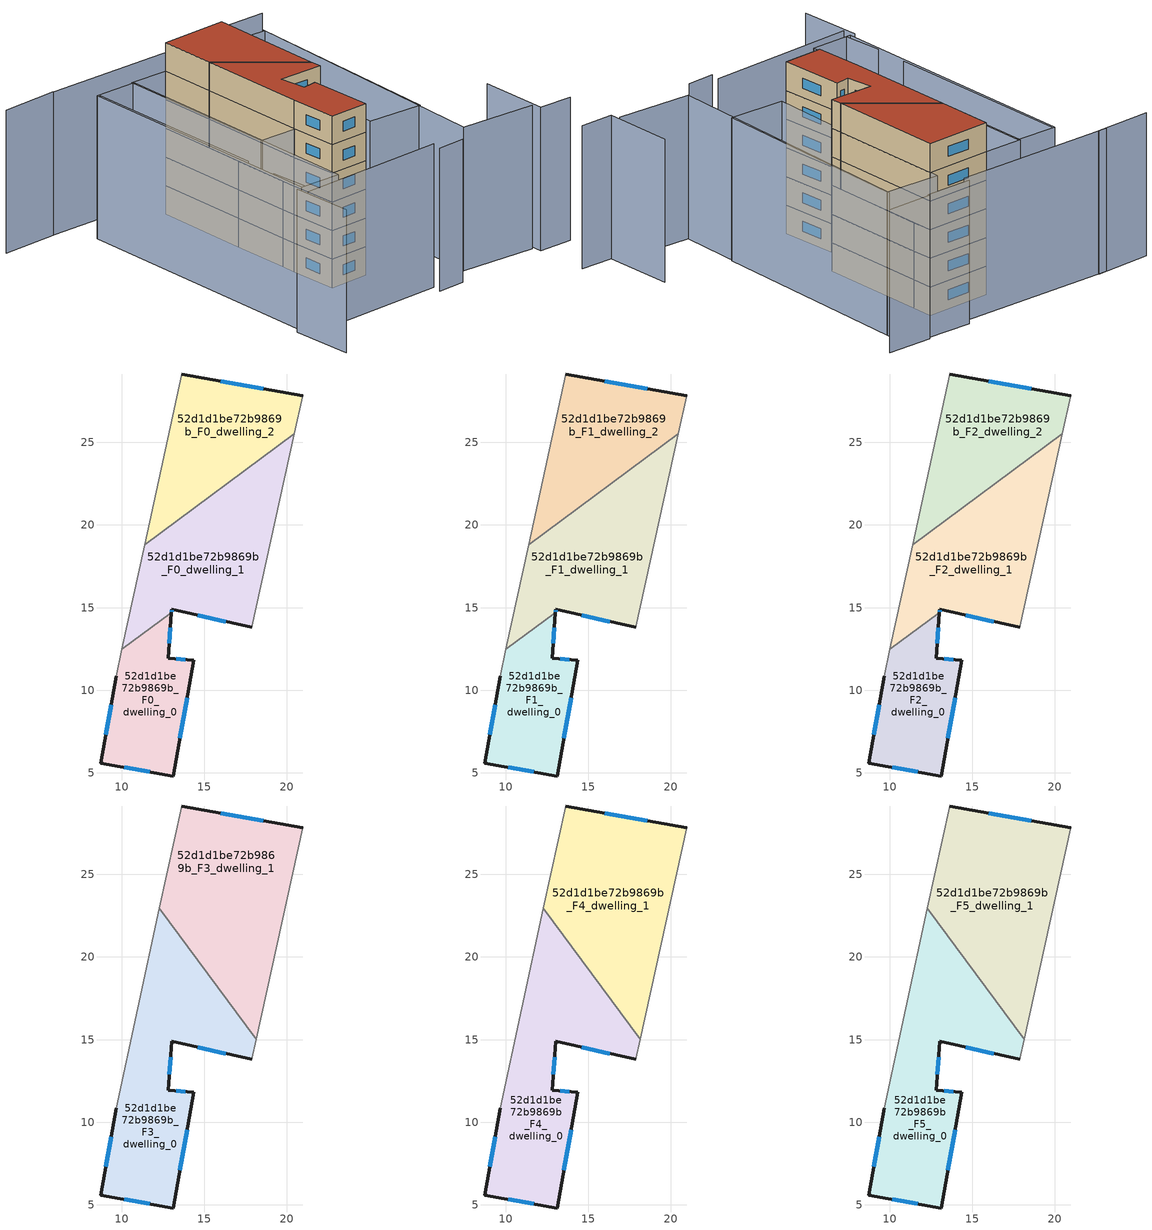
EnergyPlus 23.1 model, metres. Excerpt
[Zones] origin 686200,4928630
52d1d1be72b9869b_F0_dwelling_0
 floor ground (EU_floor_Construction): 13.02,14.69 12.82,11.93 14.36,11.81 13.14,4.81 8.75,5.58 9.67,10.84 10.02,12.47 z0
 wall outside (EU_wall_Construction): 9.67,10.84 8.75,5.58 13.14,4.81 14.36,11.81 12.82,11.93 13.02,14.69 z0:3
 wall adiabatic (EU_wall_Construction): 10.02,12.47 9.67,10.84 z0:3
 wall to 52d1d1be72b9869b_F0_dwelling_1 (EU_wall_Construction): 13.02,14.69 10.02,12.47 z0:3
 window (EU_Window_Construction): 10.18,5.33 11.71,5.06 / 9.37,9.13 9.05,7.29 / 12.88,12.83 12.96,13.8 / 13.86,11.85 13.32,11.89 / 13.53,7.09 13.96,9.54 z0.98:2.02
52d1d1be72b9869b_F0_dwelling_1
 floor ground (EU_floor_Construction): 20.45,25.5 17.88,13.8 13.04,14.89 13.02,14.69 10.02,12.47 11.39,18.8 z0
 wall outside (EU_wall_Construction): 13.02,14.69 13.04,14.89 17.88,13.8 z0:3
 wall adiabatic (EU_wall_Construction): 11.39,18.8 10.02,12.47 / 17.88,13.8 20.45,25.5 z0:3
 wall to 52d1d1be72b9869b_F0_dwelling_2 (EU_wall_Construction): 20.45,25.5 11.39,18.8 z0:3
 window (EU_Window_Construction): 14.61,14.54 16.3,14.16 / 13.03,14.76 13.03,14.83 z0.98:2.02
52d1d1be72b9869b_F0_dwelling_2
 floor ground (EU_floor_Construction): 20.96,27.81 20.45,25.5 11.39,18.8 13.63,29.13 z0
 wall outside (EU_wall_Construction): 20.96,27.81 13.63,29.13 z0:3
 wall adiabatic (EU_wall_Construction): 20.45,25.5 20.96,27.81 / 13.63,29.13 11.39,18.8 z0:3
 window (EU_Window_Construction): 18.57,28.24 16.01,28.7 z0.98:2.02
52d1d1be72b9869b_F1_dwelling_0
 floor to 52d1d1be72b9869b_F0_dwelling_0 (EU_floor_Construction): 13.02,14.69 12.82,11.93 14.36,11.81 13.14,4.81 8.75,5.58 9.67,10.84 10.02,12.47 z3
 wall outside (EU_wall_Construction): 9.67,10.84 8.75,5.58 13.14,4.81 14.36,11.81 12.82,11.93 13.02,14.69 z3:6
 wall adiabatic (EU_wall_Construction): 10.02,12.47 9.67,10.84 z3:6
 wall to 52d1d1be72b9869b_F1_dwelling_1 (EU_wall_Construction): 13.02,14.69 10.02,12.47 z3:6
 window (EU_Window_Construction): 10.18,5.33 11.71,5.06 / 9.37,9.13 9.05,7.29 / 12.88,12.83 12.96,13.8 / 13.86,11.85 13.32,11.89 / 13.53,7.09 13.96,9.54 z3.98:5.02
52d1d1be72b9869b_F1_dwelling_1
 floor to 52d1d1be72b9869b_F0_dwelling_1 (EU_floor_Construction): 20.45,25.5 17.88,13.8 13.04,14.89 13.02,14.69 10.02,12.47 11.39,18.8 z3
 wall outside (EU_wall_Construction): 13.02,14.69 13.04,14.89 17.88,13.8 z3:6
 wall adiabatic (EU_wall_Construction): 11.39,18.8 10.02,12.47 / 17.88,13.8 20.45,25.5 z3:6
 wall to 52d1d1be72b9869b_F1_dwelling_2 (EU_wall_Construction): 20.45,25.5 11.39,18.8 z3:6
 window (EU_Window_Construction): 14.61,14.54 16.3,14.16 / 13.03,14.76 13.03,14.83 z3.98:5.02
52d1d1be72b9869b_F1_dwelling_2
 floor to 52d1d1be72b9869b_F0_dwelling_2 (EU_floor_Construction): 20.96,27.81 20.45,25.5 11.39,18.8 13.63,29.13 z3
 wall outside (EU_wall_Construction): 20.96,27.81 13.63,29.13 z3:6
 wall adiabatic (EU_wall_Construction): 20.45,25.5 20.96,27.81 / 13.63,29.13 11.39,18.8 z3:6
 window (EU_Window_Construction): 18.57,28.24 16.01,28.7 z3.98:5.02
52d1d1be72b9869b_F2_dwelling_0
 floor to 52d1d1be72b9869b_F1_dwelling_0 (EU_floor_Construction): 13.02,14.69 12.82,11.93 14.36,11.81 13.14,4.81 8.75,5.58 9.67,10.84 10.02,12.47 z6
 wall outside (EU_wall_Construction): 9.67,10.84 8.75,5.58 13.14,4.81 14.36,11.81 12.82,11.93 13.02,14.69 z6:9
 wall adiabatic (EU_wall_Construction): 10.02,12.47 9.67,10.84 z6:9
 wall to 52d1d1be72b9869b_F2_dwelling_1 (EU_wall_Construction): 13.02,14.69 10.02,12.47 z6:9
 window (EU_Window_Construction): 10.18,5.33 11.71,5.06 / 9.37,9.13 9.05,7.29 / 12.88,12.83 12.96,13.8 / 13.86,11.85 13.32,11.89 / 13.53,7.09 13.96,9.54 z6.98:8.02
52d1d1be72b9869b_F2_dwelling_1
 floor to 52d1d1be72b9869b_F1_dwelling_1 (EU_floor_Construction): 20.45,25.5 17.88,13.8 13.04,14.89 13.02,14.69 10.02,12.47 11.39,18.8 z6
 wall outside (EU_wall_Construction): 13.02,14.69 13.04,14.89 17.88,13.8 z6:9
 wall adiabatic (EU_wall_Construction): 11.39,18.8 10.02,12.47 / 17.88,13.8 20.45,25.5 z6:9
 wall to 52d1d1be72b9869b_F2_dwelling_2 (EU_wall_Construction): 20.45,25.5 11.39,18.8 z6:9
 window (EU_Window_Construction): 14.61,14.54 16.3,14.16 / 13.03,14.76 13.03,14.83 z6.98:8.02
52d1d1be72b9869b_F2_dwelling_2
 floor to 52d1d1be72b9869b_F1_dwelling_2 (EU_floor_Construction): 20.96,27.81 20.45,25.5 11.39,18.8 13.63,29.13 z6
 wall outside (EU_wall_Construction): 20.96,27.81 13.63,29.13 z6:9
 wall adiabatic (EU_wall_Construction): 20.45,25.5 20.96,27.81 / 13.63,29.13 11.39,18.8 z6:9
 window (EU_Window_Construction): 18.57,28.24 16.01,28.7 z6.98:8.02
52d1d1be72b9869b_F3_dwelling_0
 floor to 52d1d1be72b9869b_F2_dwelling_0 (EU_floor_Construction): 13.02,14.69 12.82,11.93 14.36,11.81 13.14,4.81 8.75,5.58 9.67,10.84 10.02,12.47 z9
 floor to 52d1d1be72b9869b_F2_dwelling_1 (EU_floor_Construction): 11.39,18.8 13.04,14.89 13.02,14.69 10.02,12.47 z9; 13.95,20.7 18.15,15.03 17.88,13.8 13.04,14.89 11.39,18.8 z9
 floor to 52d1d1be72b9869b_F2_dwelling_2 (EU_floor_Construction): 12.29,22.95 13.95,20.7 11.39,18.8 z9
 wall outside (EU_wall_Construction): 9.67,10.84 8.75,5.58 13.14,4.81 14.36,11.81 12.82,11.93 13.04,14.89 17.88,13.8 z9:12
 wall adiabatic (EU_wall_Construction): 12.29,22.95 9.67,10.84 / 17.88,13.8 18.15,15.03 z9:12
 wall to 52d1d1be72b9869b_F3_dwelling_1 (EU_wall_Construction): 18.15,15.03 12.29,22.95 z9:12
 window (EU_Window_Construction): 12.89,12.9 12.97,13.93 / 13.86,11.85 13.32,11.89 / 13.53,7.09 13.96,9.54 / 10.18,5.33 11.71,5.06 / 9.37,9.13 9.05,7.29 / 14.61,14.54 16.3,14.16 z9.98:11.02
52d1d1be72b9869b_F3_dwelling_1
 floor to 52d1d1be72b9869b_F2_dwelling_1 (EU_floor_Construction): 20.45,25.5 18.15,15.03 13.95,20.7 z9
 floor to 52d1d1be72b9869b_F2_dwelling_2 (EU_floor_Construction): 20.96,27.81 20.45,25.5 13.95,20.7 12.29,22.95 13.63,29.13 z9
 wall outside (EU_wall_Construction): 20.96,27.81 13.63,29.13 z9:12
 wall adiabatic (EU_wall_Construction): 13.63,29.13 12.29,22.95 / 18.15,15.03 20.96,27.81 z9:12
 window (EU_Window_Construction): 18.57,28.24 16.01,28.7 z9.98:11.02
52d1d1be72b9869b_F4_dwelling_0
 floor to 52d1d1be72b9869b_F3_dwelling_0 (EU_floor_Construction): 12.29,22.95 18.15,15.03 17.88,13.8 13.04,14.89 12.82,11.93 14.36,11.81 13.14,4.81 8.75,5.58 9.67,10.84 z12
 wall outside (EU_wall_Construction): 9.67,10.84 8.75,5.58 13.14,4.81 14.36,11.81 12.82,11.93 13.04,14.89 17.88,13.8 z12:15
 wall adiabatic (EU_wall_Construction): 12.29,22.95 9.67,10.84 / 17.88,13.8 18.15,15.03 z12:15
 wall to 52d1d1be72b9869b_F4_dwelling_1 (EU_wall_Construction): 18.15,15.03 12.29,22.95 z12:15
 window (EU_Window_Construction): 12.89,12.9 12.97,13.93 / 13.86,11.85 13.32,11.89 / 13.53,7.09 13.96,9.54 / 10.18,5.33 11.71,5.06 / 9.37,9.13 9.05,7.29 / 14.61,14.54 16.3,14.16 z12.98:14.02
52d1d1be72b9869b_F4_dwelling_1
 floor to 52d1d1be72b9869b_F3_dwelling_1 (EU_floor_Construction): 20.96,27.81 18.15,15.03 12.29,22.95 13.63,29.13 z12
 wall outside (EU_wall_Construction): 20.96,27.81 13.63,29.13 z12:15
 wall adiabatic (EU_wall_Construction): 13.63,29.13 12.29,22.95 / 18.15,15.03 20.96,27.81 z12:15
 window (EU_Window_Construction): 18.57,28.24 16.01,28.7 z12.98:14.02
52d1d1be72b9869b_F5_dwelling_0
 floor to 52d1d1be72b9869b_F4_dwelling_0 (EU_floor_Construction): 12.29,22.95 18.15,15.03 17.88,13.8 13.04,14.89 12.82,11.93 14.36,11.81 13.14,4.81 8.75,5.58 9.67,10.84 z15
 wall outside (EU_wall_Construction): 9.67,10.84 8.75,5.58 13.14,4.81 14.36,11.81 12.82,11.93 13.04,14.89 17.88,13.8 z15:18
 wall adiabatic (EU_wall_Construction): 12.29,22.95 9.67,10.84 / 17.88,13.8 18.15,15.03 z15:18
 wall to 52d1d1be72b9869b_F5_dwelling_1 (EU_wall_Construction): 18.15,15.03 12.29,22.95 z15:18
 window (EU_Window_Construction): 12.89,12.9 12.97,13.93 / 13.86,11.85 13.32,11.89 / 13.53,7.09 13.96,9.54 / 10.18,5.33 11.71,5.06 / 9.37,9.13 9.05,7.29 / 14.61,14.54 16.3,14.16 z15.98:17.02
 roof outside (EU_roof_Construction): 13.14,4.81 14.36,11.81 12.82,11.93 13.04,14.89 17.88,13.8 18.15,15.03 12.29,22.95 9.67,10.84 8.75,5.58 z18
52d1d1be72b9869b_F5_dwelling_1
 floor to 52d1d1be72b9869b_F4_dwelling_1 (EU_floor_Construction): 20.96,27.81 18.15,15.03 12.29,22.95 13.63,29.13 z15
 wall outside (EU_wall_Construction): 20.96,27.81 13.63,29.13 z15:18
 wall adiabatic (EU_wall_Construction): 13.63,29.13 12.29,22.95 / 18.15,15.03 20.96,27.81 z15:18
 window (EU_Window_Construction): 18.57,28.24 16.01,28.7 z15.98:17.02
 roof outside (EU_roof_Construction): 18.15,15.03 20.96,27.81 13.63,29.13 12.29,22.95 z18
shading: -1.84,0.61 14.71,-2.14 / 14.22,-3.22 17.32,-3.68 / 31.7,-5.89 28.02,-5.13 / 28.02,-5.13 29.59,2.43 / -1.95,1.86 -3.13,-4.87 / -0.25,5.95 -0.88,1.62 / 27.9,-4.15 19.69,-2.05 / 19.69,-2.05 27.29,27.59 / 5.08,30.67 0.68,9.69 / 20.11,31.27 2.15,35.01 / 3.14,34.8 -3.13,35.84 / 30.49,30.06 25.45,31.09 / 25.4,30.88 20.25,31.95 / -1.34,1.77 4.93,30.86 / 4.93,30.86 9.52,29.87 / 9.52,29.87 3.24,0.78 / 3.24,0.78 -1.34,1.77 / 21.53,4.54 15.52,6.04 / 15.52,6.04 21.22,28.85 / 21.22,28.85 27.23,27.35 / 27.23,27.35 21.53,4.54 / 13.63,29.13 9.65,10.74 / 9.65,10.74 5.43,11.65 / 5.43,11.65 9.41,30.05 / 9.41,30.05 13.63,29.13 z0:15
[Building]
EU S2 Campaign: North Axis=0; Terrain=City; Solar Distribution=FullExterior
[Site:Location]
Bologna: Latitude=44.5; Longitude=11.25; Time Zone=1; Elevation=37
[SizingPeriod:WeatherFileDays]
AnnualSizingPeriod: Begin Month=1; Begin Day of Month=1; End Month=12; End Day of Month=31; Day of Week for Start Day=Monday; Use Weather File Daylight Saving Period=No; Use Weather File Rain and Snow Indicators=No
[MATERIAL]
EU_InternalMass_Material: Roughness=MediumRough; Thickness=0.1; Conductivity=1; Density=1800; Specific Heat=900; Thermal Absorptance=0.9; Solar Absorptance=0.7; Visible Absorptance=0.7
[MATERIAL:NOMASS] Roughness=MediumRough; Thermal Absorptance=0.9; Solar Absorptance=0.7; Visible Absorptance=0.7
Name | Thermal Resistance
EU_wall_NoMass | 0.905828
EU_roof_NoMass | 0.37593
EU_floor_NoMass | 0.67114
[WINDOWMATERIAL:SIMPLEGLAZINGSYSTEM]
EU_Window_SimpleGlazing: UFactor=4.52486; Solar Heat Gain Coefficient=0.85; Visible Transmittance=0.85
[CONSTRUCTION]
EU_wall_Construction: EU_wall_NoMass
EU_roof_Construction: EU_roof_NoMass
EU_floor_Construction: EU_floor_NoMass
EU_Window_Construction: EU_Window_SimpleGlazing
EU_InternalMass_Construction: EU_InternalMass_Material
[ZONE] Type=1; Multiplier=1; Ceiling Height=autocalculate; Floor Area=autocalculate; Part of Total Floor Area=Yes
Name | Volume
52d1d1be72b9869b_F0_dwelling_0; 52d1d1be72b9869b_F1_dwelling_0; 52d1d1be72b9869b_F2_dwelling_0 | 105.122
52d1d1be72b9869b_F3_dwelling_0 | 216.371
52d1d1be72b9869b_F4_dwelling_0; 52d1d1be72b9869b_F5_dwelling_0 | 216.38
52d1d1be72b9869b_F0_dwelling_1; 52d1d1be72b9869b_F1_dwelling_1; 52d1d1be72b9869b_F2_dwelling_1 | 183.371
52d1d1be72b9869b_F3_dwelling_1 | 216.368
52d1d1be72b9869b_F4_dwelling_1; 52d1d1be72b9869b_F5_dwelling_1 | 216.379
52d1d1be72b9869b_F0_dwelling_2 | 144.25
52d1d1be72b9869b_F1_dwelling_2; 52d1d1be72b9869b_F2_dwelling_2 | 144.251
[INTERNALMASS] Construction=EU_InternalMass_Construction
Name | Zone or ZoneList | Surface Area
52d1d1be72b9869b_F0_dwelling_0_EU_InternalMass | 52d1d1be72b9869b_F0_dwelling_0 | 35.0407
52d1d1be72b9869b_F0_dwelling_1_EU_InternalMass | 52d1d1be72b9869b_F0_dwelling_1 | 61.1228
52d1d1be72b9869b_F0_dwelling_2_EU_InternalMass | 52d1d1be72b9869b_F0_dwelling_2 | 48.0838
52d1d1be72b9869b_F1_dwelling_0_EU_InternalMass | 52d1d1be72b9869b_F1_dwelling_0 | 35.0407
52d1d1be72b9869b_F1_dwelling_1_EU_InternalMass | 52d1d1be72b9869b_F1_dwelling_1 | 61.1228
52d1d1be72b9869b_F1_dwelling_2_EU_InternalMass | 52d1d1be72b9869b_F1_dwelling_2 | 48.0838
52d1d1be72b9869b_F2_dwelling_0_EU_InternalMass | 52d1d1be72b9869b_F2_dwelling_0 | 35.0407
52d1d1be72b9869b_F2_dwelling_1_EU_InternalMass | 52d1d1be72b9869b_F2_dwelling_1 | 61.1228
52d1d1be72b9869b_F2_dwelling_2_EU_InternalMass | 52d1d1be72b9869b_F2_dwelling_2 | 48.0838
52d1d1be72b9869b_F3_dwelling_0_EU_InternalMass | 52d1d1be72b9869b_F3_dwelling_0 | 72.1269
52d1d1be72b9869b_F3_dwelling_1_EU_InternalMass | 52d1d1be72b9869b_F3_dwelling_1 | 72.1267
52d1d1be72b9869b_F4_dwelling_0_EU_InternalMass | 52d1d1be72b9869b_F4_dwelling_0 | 72.1269
52d1d1be72b9869b_F4_dwelling_1_EU_InternalMass | 52d1d1be72b9869b_F4_dwelling_1 | 72.1267
52d1d1be72b9869b_F5_dwelling_0_EU_InternalMass | 52d1d1be72b9869b_F5_dwelling_0 | 72.1269
52d1d1be72b9869b_F5_dwelling_1_EU_InternalMass | 52d1d1be72b9869b_F5_dwelling_1 | 72.1267
[OTHEREQUIPMENT] Fuel Type=Electricity; Design Level Calculation Method=Watts/Area; Power per Zone Floor Area=1; Fraction Latent=0; Fraction Radiant=0; Fraction Lost=0; Carbon Dioxide Generation Rate=0; EndUse Subcategory=EU_Step8_InternalGains
Name | Zone or ZoneList or Space or SpaceList | Schedule
EU_Step8_InternalGain_52d1d1be72b9869b_F0_dwelling_0_f000 | 52d1d1be72b9869b_F0_dwelling_0 | EU_Step8_GainSchedule_52d1d1be72b9869b_F0_dwelling_0_f000
EU_Step8_InternalGain_52d1d1be72b9869b_F0_dwelling_1_f000 | 52d1d1be72b9869b_F0_dwelling_1 | EU_Step8_GainSchedule_52d1d1be72b9869b_F0_dwelling_1_f000
EU_Step8_InternalGain_52d1d1be72b9869b_F0_dwelling_2_f000 | 52d1d1be72b9869b_F0_dwelling_2 | EU_Step8_GainSchedule_52d1d1be72b9869b_F0_dwelling_2_f000
EU_Step8_InternalGain_52d1d1be72b9869b_F1_dwelling_0_f000 | 52d1d1be72b9869b_F1_dwelling_0 | EU_Step8_GainSchedule_52d1d1be72b9869b_F1_dwelling_0_f000
EU_Step8_InternalGain_52d1d1be72b9869b_F1_dwelling_1_f000 | 52d1d1be72b9869b_F1_dwelling_1 | EU_Step8_GainSchedule_52d1d1be72b9869b_F1_dwelling_1_f000
EU_Step8_InternalGain_52d1d1be72b9869b_F1_dwelling_2_f000 | 52d1d1be72b9869b_F1_dwelling_2 | EU_Step8_GainSchedule_52d1d1be72b9869b_F1_dwelling_2_f000
EU_Step8_InternalGain_52d1d1be72b9869b_F2_dwelling_0_f000 | 52d1d1be72b9869b_F2_dwelling_0 | EU_Step8_GainSchedule_52d1d1be72b9869b_F2_dwelling_0_f000
EU_Step8_InternalGain_52d1d1be72b9869b_F2_dwelling_1_f000 | 52d1d1be72b9869b_F2_dwelling_1 | EU_Step8_GainSchedule_52d1d1be72b9869b_F2_dwelling_1_f000
EU_Step8_InternalGain_52d1d1be72b9869b_F2_dwelling_2_f000 | 52d1d1be72b9869b_F2_dwelling_2 | EU_Step8_GainSchedule_52d1d1be72b9869b_F2_dwelling_2_f000
EU_Step8_InternalGain_52d1d1be72b9869b_F3_dwelling_0_f000 | 52d1d1be72b9869b_F3_dwelling_0 | EU_Step8_GainSchedule_52d1d1be72b9869b_F3_dwelling_0_f000
EU_Step8_InternalGain_52d1d1be72b9869b_F3_dwelling_1_f000 | 52d1d1be72b9869b_F3_dwelling_1 | EU_Step8_GainSchedule_52d1d1be72b9869b_F3_dwelling_1_f000
EU_Step8_InternalGain_52d1d1be72b9869b_F4_dwelling_0_f000 | 52d1d1be72b9869b_F4_dwelling_0 | EU_Step8_GainSchedule_52d1d1be72b9869b_F4_dwelling_0_f000
EU_Step8_InternalGain_52d1d1be72b9869b_F4_dwelling_1_f000 | 52d1d1be72b9869b_F4_dwelling_1 | EU_Step8_GainSchedule_52d1d1be72b9869b_F4_dwelling_1_f000
EU_Step8_InternalGain_52d1d1be72b9869b_F5_dwelling_0_f000 | 52d1d1be72b9869b_F5_dwelling_0 | EU_Step8_GainSchedule_52d1d1be72b9869b_F5_dwelling_0_f000
EU_Step8_InternalGain_52d1d1be72b9869b_F5_dwelling_1_f000 | 52d1d1be72b9869b_F5_dwelling_1 | EU_Step8_GainSchedule_52d1d1be72b9869b_F5_dwelling_1_f000
[ZONEVENTILATION:DESIGNFLOWRATE] Schedule=EU_AlwaysOn; Design Flow Rate Calculation Method=AirChanges/Hour; Air Changes per Hour=0.73129; Ventilation Type=Natural; Fan Pressure Rise=0; Fan Total Efficiency=1; Constant Term Coefficient=1; Temperature Term Coefficient=0; Velocity Term Coefficient=0; Velocity Squared Term Coefficient=0; Minimum Indoor Temperature=-100; Maximum Indoor Temperature=100; Delta Temperature=-100; Minimum Outdoor Temperature=-100; Maximum Outdoor Temperature=100; Maximum Wind Speed=40
Name | Zone or ZoneList or Space or SpaceList
EU_ConstantAir_52d1d1be72b9869b_F0_dwelling_0 | 52d1d1be72b9869b_F0_dwelling_0
EU_ConstantAir_52d1d1be72b9869b_F0_dwelling_1 | 52d1d1be72b9869b_F0_dwelling_1
EU_ConstantAir_52d1d1be72b9869b_F0_dwelling_2 | 52d1d1be72b9869b_F0_dwelling_2
EU_ConstantAir_52d1d1be72b9869b_F1_dwelling_0 | 52d1d1be72b9869b_F1_dwelling_0
EU_ConstantAir_52d1d1be72b9869b_F1_dwelling_1 | 52d1d1be72b9869b_F1_dwelling_1
EU_ConstantAir_52d1d1be72b9869b_F1_dwelling_2 | 52d1d1be72b9869b_F1_dwelling_2
EU_ConstantAir_52d1d1be72b9869b_F2_dwelling_0 | 52d1d1be72b9869b_F2_dwelling_0
EU_ConstantAir_52d1d1be72b9869b_F2_dwelling_1 | 52d1d1be72b9869b_F2_dwelling_1
EU_ConstantAir_52d1d1be72b9869b_F2_dwelling_2 | 52d1d1be72b9869b_F2_dwelling_2
EU_ConstantAir_52d1d1be72b9869b_F3_dwelling_0 | 52d1d1be72b9869b_F3_dwelling_0
EU_ConstantAir_52d1d1be72b9869b_F3_dwelling_1 | 52d1d1be72b9869b_F3_dwelling_1
EU_ConstantAir_52d1d1be72b9869b_F4_dwelling_0 | 52d1d1be72b9869b_F4_dwelling_0
EU_ConstantAir_52d1d1be72b9869b_F4_dwelling_1 | 52d1d1be72b9869b_F4_dwelling_1
EU_ConstantAir_52d1d1be72b9869b_F5_dwelling_0 | 52d1d1be72b9869b_F5_dwelling_0
EU_ConstantAir_52d1d1be72b9869b_F5_dwelling_1 | 52d1d1be72b9869b_F5_dwelling_1
[HVACTEMPLATE:THERMOSTAT] Constant Heating Setpoint=20; Constant Cooling Setpoint=50
EU_HeatOnly_52d1d1be72b9869b_F0_dwelling_0; EU_HeatOnly_52d1d1be72b9869b_F0_dwelling_1; EU_HeatOnly_52d1d1be72b9869b_F0_dwelling_2; EU_HeatOnly_52d1d1be72b9869b_F1_dwelling_0; EU_HeatOnly_52d1d1be72b9869b_F1_dwelling_1; EU_HeatOnly_52d1d1be72b9869b_F1_dwelling_2; EU_HeatOnly_52d1d1be72b9869b_F2_dwelling_0; EU_HeatOnly_52d1d1be72b9869b_F2_dwelling_1; EU_HeatOnly_52d1d1be72b9869b_F2_dwelling_2; EU_HeatOnly_52d1d1be72b9869b_F3_dwelling_0; EU_HeatOnly_52d1d1be72b9869b_F3_dwelling_1; EU_HeatOnly_52d1d1be72b9869b_F4_dwelling_0; EU_HeatOnly_52d1d1be72b9869b_F4_dwelling_1; EU_HeatOnly_52d1d1be72b9869b_F5_dwelling_0; EU_HeatOnly_52d1d1be72b9869b_F5_dwelling_1
[HVACTEMPLATE:ZONE:IDEALLOADSAIRSYSTEM] System Availability Schedule=EU_AlwaysOn; Maximum Heating Supply Air Temperature=50; Minimum Cooling Supply Air Temperature=13; Maximum Heating Supply Air Humidity Ratio=0.0156; Minimum Cooling Supply Air Humidity Ratio=0.0077; Heating Limit=NoLimit; Cooling Limit=NoLimit; Heating Availability Schedule=EU_AlwaysOn; Cooling Availability Schedule=EU_CoolingOff; Dehumidification Control Type=ConstantSensibleHeatRatio; Cooling Sensible Heat Ratio=0.7; Dehumidification Setpoint=60; Humidification Control Type=None; Humidification Setpoint=30; Outdoor Air Method=None; Outdoor Air Flow Rate per Person=0.00944; Outdoor Air Flow Rate per Zone Floor Area=0; Outdoor Air Flow Rate per Zone=0; Demand Controlled Ventilation Type=None; Outdoor Air Economizer Type=NoEconomizer; Heat Recovery Type=None; Sensible Heat Recovery Effectiveness=0.7; Latent Heat Recovery Effectiveness=0.65
Name | Template Thermostat
52d1d1be72b9869b_F0_dwelling_0 | EU_HeatOnly_52d1d1be72b9869b_F0_dwelling_0
52d1d1be72b9869b_F0_dwelling_1 | EU_HeatOnly_52d1d1be72b9869b_F0_dwelling_1
52d1d1be72b9869b_F0_dwelling_2 | EU_HeatOnly_52d1d1be72b9869b_F0_dwelling_2
52d1d1be72b9869b_F1_dwelling_0 | EU_HeatOnly_52d1d1be72b9869b_F1_dwelling_0
52d1d1be72b9869b_F1_dwelling_1 | EU_HeatOnly_52d1d1be72b9869b_F1_dwelling_1
52d1d1be72b9869b_F1_dwelling_2 | EU_HeatOnly_52d1d1be72b9869b_F1_dwelling_2
52d1d1be72b9869b_F2_dwelling_0 | EU_HeatOnly_52d1d1be72b9869b_F2_dwelling_0
52d1d1be72b9869b_F2_dwelling_1 | EU_HeatOnly_52d1d1be72b9869b_F2_dwelling_1
52d1d1be72b9869b_F2_dwelling_2 | EU_HeatOnly_52d1d1be72b9869b_F2_dwelling_2
52d1d1be72b9869b_F3_dwelling_0 | EU_HeatOnly_52d1d1be72b9869b_F3_dwelling_0
52d1d1be72b9869b_F3_dwelling_1 | EU_HeatOnly_52d1d1be72b9869b_F3_dwelling_1
52d1d1be72b9869b_F4_dwelling_0 | EU_HeatOnly_52d1d1be72b9869b_F4_dwelling_0
52d1d1be72b9869b_F4_dwelling_1 | EU_HeatOnly_52d1d1be72b9869b_F4_dwelling_1
52d1d1be72b9869b_F5_dwelling_0 | EU_HeatOnly_52d1d1be72b9869b_F5_dwelling_0
52d1d1be72b9869b_F5_dwelling_1 | EU_HeatOnly_52d1d1be72b9869b_F5_dwelling_1
[SIZING:ZONE] Zone Cooling Design Supply Air Temperature Input Method=SupplyAirTemperature; Zone Cooling Design Supply Air Temperature=13; Zone Heating Design Supply Air Temperature Input Method=SupplyAirTemperature; Zone Heating Design Supply Air Temperature=50; Zone Cooling Design Supply Air Humidity Ratio=0.008; Zone Heating Design Supply Air Humidity Ratio=0.008; Cooling Design Air Flow Method=DesignDay; Cooling Design Air Flow Rate=0; Cooling Minimum Air Flow per Zone Floor Area=0.000762; Cooling Minimum Air Flow=0; Cooling Minimum Air Flow Fraction=0.2; Heating Design Air Flow Method=DesignDay; Heating Design Air Flow Rate=0; Heating Maximum Air Flow per Zone Floor Area=0.002032; Heating Maximum Air Flow=0.141576; Heating Maximum Air Flow Fraction=0.3; Account for Dedicated Outdoor Air System=No; Dedicated Outdoor Air System Control Strategy=NeutralSupplyAir; Dedicated Outdoor Air Low Setpoint Temperature for Design=autosize; Dedicated Outdoor Air High Setpoint Temperature for Design=autosize; Zone Load Sizing Method=Sensible Load Only No Latent Load; Zone Latent Cooling Design Supply Air Humidity Ratio Input Method=HumidityRatioDifference; Zone Cooling Design Supply Air Humidity Ratio Difference=0.005; Zone Latent Heating Design Supply Air Humidity Ratio Input Method=HumidityRatioDifference; Zone Humidification Design Supply Air Humidity Ratio Difference=0.005
52d1d1be72b9869b_F0_dwelling_0; 52d1d1be72b9869b_F0_dwelling_1; 52d1d1be72b9869b_F0_dwelling_2; 52d1d1be72b9869b_F1_dwelling_0; 52d1d1be72b9869b_F1_dwelling_1; 52d1d1be72b9869b_F1_dwelling_2; 52d1d1be72b9869b_F2_dwelling_0; 52d1d1be72b9869b_F2_dwelling_1; 52d1d1be72b9869b_F2_dwelling_2; 52d1d1be72b9869b_F3_dwelling_0; 52d1d1be72b9869b_F3_dwelling_1; 52d1d1be72b9869b_F4_dwelling_0; 52d1d1be72b9869b_F4_dwelling_1; 52d1d1be72b9869b_F5_dwelling_0; 52d1d1be72b9869b_F5_dwelling_1
[SCHEDULE:CONSTANT]
Name | Hourly Value
EU_AlwaysOn | 1
EU_CoolingOff | 0
[SCHEDULE:FILE] Column Number=1; Rows to Skip at Top=0; Number of Hours of Data=8760; Column Separator=Comma; Interpolate to Timestep=No; Minutes per Item=60; Adjust Schedule for Daylight Savings=Yes
Name | File
EU_Step8_GainSchedule_52d1d1be72b9869b_F0_dwelling_0_f000 | ../../schedules/52d1d1be72b9869b/52d1d1be72b9869b_F0_dwelling_0_f000_gain.csv
EU_Step8_GainSchedule_52d1d1be72b9869b_F0_dwelling_1_f000 | ../../schedules/52d1d1be72b9869b/52d1d1be72b9869b_F0_dwelling_1_f000_gain.csv
EU_Step8_GainSchedule_52d1d1be72b9869b_F0_dwelling_2_f000 | ../../schedules/52d1d1be72b9869b/52d1d1be72b9869b_F0_dwelling_2_f000_gain.csv
EU_Step8_GainSchedule_52d1d1be72b9869b_F1_dwelling_0_f000 | ../../schedules/52d1d1be72b9869b/52d1d1be72b9869b_F1_dwelling_0_f000_gain.csv
EU_Step8_GainSchedule_52d1d1be72b9869b_F1_dwelling_1_f000 | ../../schedules/52d1d1be72b9869b/52d1d1be72b9869b_F1_dwelling_1_f000_gain.csv
EU_Step8_GainSchedule_52d1d1be72b9869b_F1_dwelling_2_f000 | ../../schedules/52d1d1be72b9869b/52d1d1be72b9869b_F1_dwelling_2_f000_gain.csv
EU_Step8_GainSchedule_52d1d1be72b9869b_F2_dwelling_0_f000 | ../../schedules/52d1d1be72b9869b/52d1d1be72b9869b_F2_dwelling_0_f000_gain.csv
EU_Step8_GainSchedule_52d1d1be72b9869b_F2_dwelling_1_f000 | ../../schedules/52d1d1be72b9869b/52d1d1be72b9869b_F2_dwelling_1_f000_gain.csv
EU_Step8_GainSchedule_52d1d1be72b9869b_F2_dwelling_2_f000 | ../../schedules/52d1d1be72b9869b/52d1d1be72b9869b_F2_dwelling_2_f000_gain.csv
EU_Step8_GainSchedule_52d1d1be72b9869b_F3_dwelling_0_f000 | ../../schedules/52d1d1be72b9869b/52d1d1be72b9869b_F3_dwelling_0_f000_gain.csv
EU_Step8_GainSchedule_52d1d1be72b9869b_F3_dwelling_1_f000 | ../../schedules/52d1d1be72b9869b/52d1d1be72b9869b_F3_dwelling_1_f000_gain.csv
EU_Step8_GainSchedule_52d1d1be72b9869b_F4_dwelling_0_f000 | ../../schedules/52d1d1be72b9869b/52d1d1be72b9869b_F4_dwelling_0_f000_gain.csv
EU_Step8_GainSchedule_52d1d1be72b9869b_F4_dwelling_1_f000 | ../../schedules/52d1d1be72b9869b/52d1d1be72b9869b_F4_dwelling_1_f000_gain.csv
EU_Step8_GainSchedule_52d1d1be72b9869b_F5_dwelling_0_f000 | ../../schedules/52d1d1be72b9869b/52d1d1be72b9869b_F5_dwelling_0_f000_gain.csv
EU_Step8_GainSchedule_52d1d1be72b9869b_F5_dwelling_1_f000 | ../../schedules/52d1d1be72b9869b/52d1d1be72b9869b_F5_dwelling_1_f000_gain.csv
